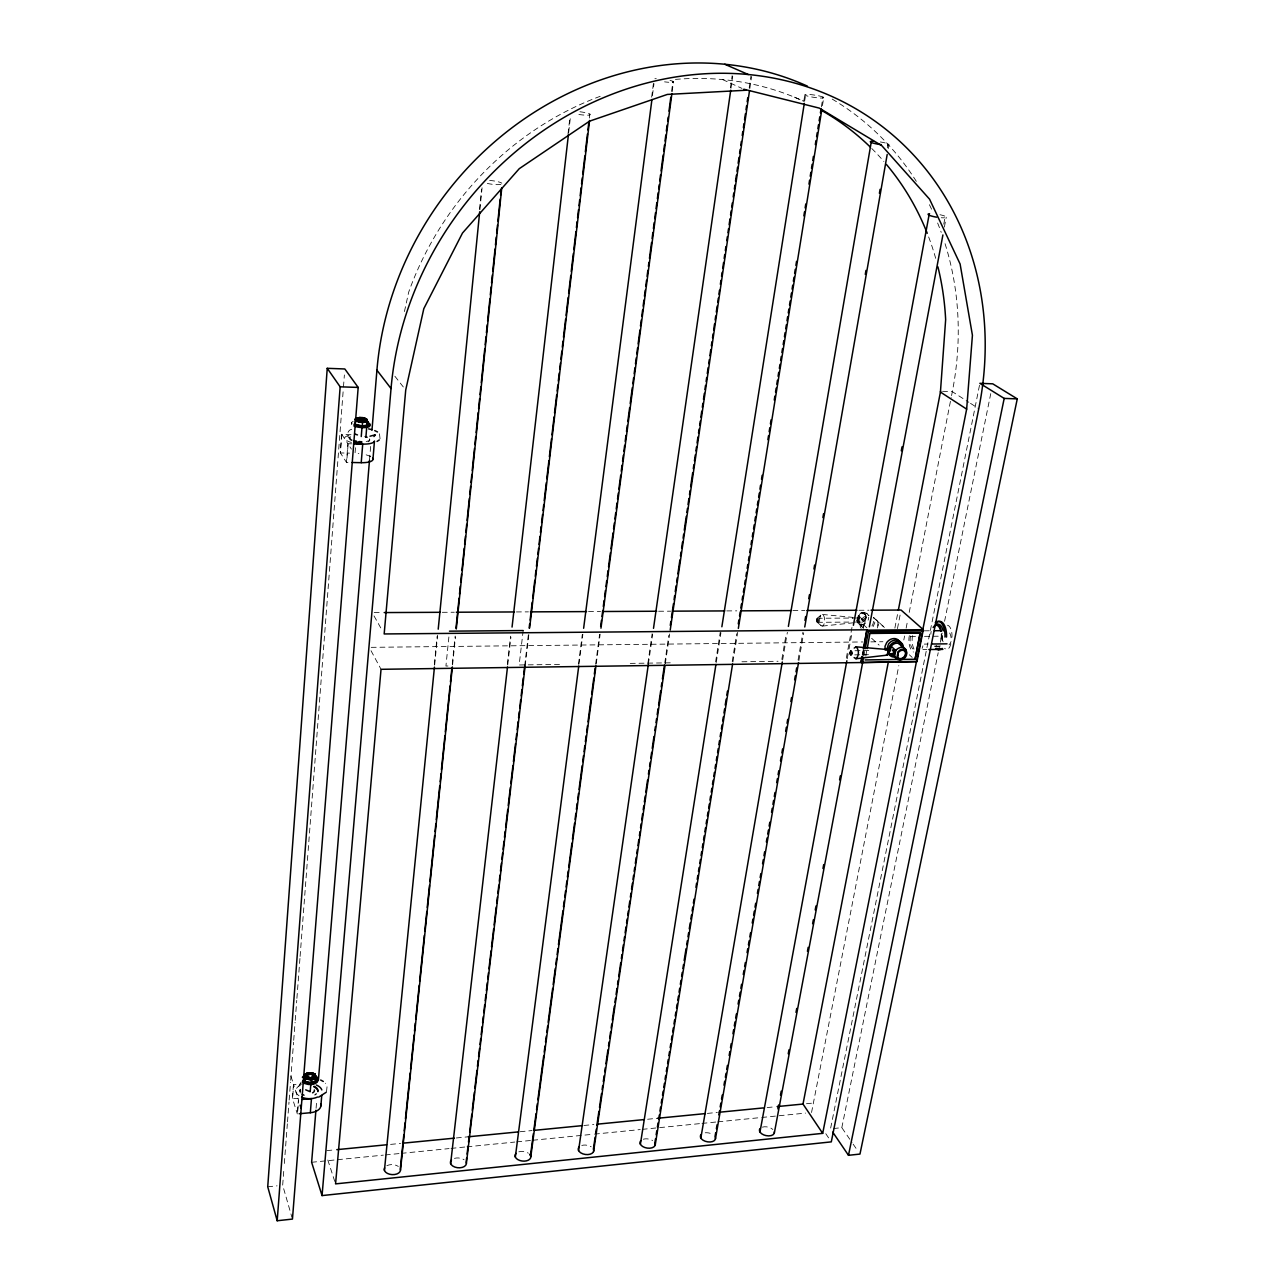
<?xml version="1.0" encoding="UTF-8"?>
<svg xmlns="http://www.w3.org/2000/svg" width="1285" height="1285" viewBox="0 0 1285 1285"><rect width="100%" height="100%" fill="white"/><g stroke="black" fill="none" stroke-linecap="round" stroke-linejoin="round"><path stroke-width="0.75" stroke-dasharray="5 3.75" d="M863.086 628.092L863.922 624.092M878.024 626.004L877.848 622.165A8.288 6.794 -46.3 0 0 873.928 618.679M878.233 623.98L877.398 627.963M283.728 1171.39L282.668 1185.268L291.904 1217.2M284.338 1163.471L287.342 1123.845M287.503 1121.853L289.013 1102.048M289.157 1100.056L290.522 1082.227M290.667 1080.251L291.888 1064.301M292.032 1062.293L293.558 1042.328M293.703 1040.32L295.084 1022.346M295.229 1020.338L296.755 1000.356M296.899 998.365L299.951 958.401M300.096 956.409L308.014 852.501M308.159 850.509L343.32 388.953M343.464 386.946L344.38 374.963M341.633 434.169L340.22 452.609L346.661 462.696L348.106 444.064L351.415 449.108M350.998 434.715L341.842 434.491L340.429 452.93L349.552 453.139M304.722 1083.769L293.639 1084.717L292.562 1098.771L298.088 1098.289M341.842 434.491L347.898 443.727L346.452 462.375L350.146 462.439M349.488 438.394L349.552 437.542M297.445 1112.151L298.425 1099.751L293.639 1084.717M297.751 1110.915L298.586 1100.281M351.592 423.841L351.672 422.685M300.16 1090.483L300.208 1089.825A8.866 5.124 2 0 0 300.337 1091.174M355.463 447.742L355.029 453.268A14.922 4.514 5.5 0 1 358.868 453.509M369.743 439.647L369.678 440.498A10.152 2.988 5.6 0 0 369.454 439.695M316.078 1108.264L316.736 1100.265M369.502 460.175L370.658 446.184M434.378 664.233L437.141 636.284M479.546 209.23L481.538 189.28M434.635 665.132L437.623 635.175M479.899 209.76L482.084 187.803M448.883 636.975L445.927 666.032L449.878 665.983M452.288 664.008L455.163 636.075M452.577 664.907L455.468 636.958M507.382 664.104L510.563 636.203M568.018 133.945L569.833 118.011M507.72 664.987L510.916 637.055M568.677 132.403L570.508 116.453M817.003 619.643L817.244 621.651M523.172 630.549L519.156 664.987L562.766 664.361M524.682 665.951L528.44 634.083M589.333 118.043L589.799 114.06M525.163 665.791L528.922 633.939M578.459 664.281L582.314 634.421M651.656 97.162L653.455 83.236M579.005 664.056L582.86 634.244M652.443 95.556L653.985 83.621M595.646 664.168L599.597 634.324M671.605 91.299L672.922 81.357M596.208 663.96L600.159 634.148M672.167 91.685L673.485 81.742M647.865 663.51L652.137 633.714M730.41 87.83L732.145 75.638M648.379 664.072L652.651 634.292M731.004 88.231L732.723 76.313M664.747 663.124L668.81 635.352M749.203 87.926L750.954 76.024M665.293 663.686L669.662 633.939M749.814 88.601L751.564 76.715M715.6 661.887L720.275 632.14M803.896 100.648L804.828 94.704M716.243 662.466L720.933 632.718M804.603 101.354L805.55 95.411M732.225 661.486L736.69 633.762M821.372 106.928L822.962 97.017M732.916 662.048L737.702 632.348M822.448 105.659L823.717 97.724A9.605 1.173 8.5 0 0 810.417 94.576A9.605 1.173 8.5 0 0 808.667 96.359A9.605 1.173 8.5 0 0 823.717 97.724M909.346 635.641L908.993 637.794A12.015 5.702 89.6 0 0 913.426 652.041M910.567 636.027L910.198 638.34A9.413 4.465 89.6 0 0 913.667 649.503M912.575 635.609L912.221 637.762A12.015 5.718 89.6 0 0 914.02 649.15M942.547 635.722L942.162 638.002A9.348 4.578 89.6 0 0 942.082 640.428M781.842 659.398L786.227 633.714M782.629 659.992L787.368 632.332M950.82 643.801L950.739 644.251A9.348 4.578 89.6 0 1 944.587 648.283M798.065 660.008L802.9 632.316M887.341 147.791L888.031 143.84M798.885 660.602L803.719 632.927M888.224 148.594L888.915 144.643M846.317 658.129L852.132 626.566M847.217 658.787L848.678 650.901M849.032 648.941L851.955 633.168M856.966 620.237L858.765 614.037A5.429 4.465 -46.4 0 1 865.64 613.989A5.429 4.465 -46.4 0 1 864.339 621.04A5.429 4.465 -46.4 0 1 857.464 621.089L856.966 620.237L857.111 621.683L861.769 626.1L862.942 619.852M857.705 619.98L859.167 614.535A4.658 3.823 -46.4 0 1 865.56 615.386L866.235 616.832A4.658 3.823 -46.4 0 1 863.408 621.651A4.658 3.823 -46.4 0 1 858.492 621.008L857.705 619.98L858.492 621.008M858.155 620.414L859.617 614.953A4.658 3.823 -46.4 0 1 866.01 615.804M862.235 654.579L862.958 650.772M862.685 654.724L863.424 650.788M862.861 655.719L863.97 649.808M943.768 224.184L945.246 216.298M863.793 656.298L864.901 650.483M944.379 227.076L946.242 217.229M865.817 656.185L866.684 650.338M894.874 628.092L897.91 612.351M897.46 628.606L900.335 613.764M811.542 1112.505L898.825 665.566M903.821 639.962L904.592 636.011M906.134 628.14L907.676 620.253M909.218 612.367L951.173 397.579M951.559 395.603L952.33 391.668A311.934 278.797 -53.1 0 0 945.053 243.684M979.491 385.307L830.512 1128.824L841.82 1127.668L852.035 1142.51M841.82 1127.668L938.195 652.716M938.596 650.756L942.178 633.087M944.571 621.314L990.751 393.644M404.438 311.564L408.678 292.177A297.622 265.947 -53 0 1 601.492 95.845M863.215 626.116L865.014 622.245A8.288 6.794 -46.3 0 1 868.162 619.482M326.502 1091.768L327.097 1086.227L325.298 1083.223M816.858 619.258L818.031 619.258L817.726 621.892M380.039 438.763L379.477 433.671M873.077 626.695L874.78 622.888L874.507 619.097A8.272 6.778 -46.3 0 0 873.639 617.539M301.22 1082.002L298.297 1087.11L300.321 1092.957M817.099 618.406L821.163 614.856M817.597 618.599L817.164 621.876M817.549 622.004L818.433 620.077L817.34 618.599M351.704 429.254C346.918 430.266 345.97 436.916 350.452 439.084M822.48 626.084L852.983 622.839M267.73 1186.794L277.062 1185.846M311.629 1162.283L335.53 1159.905M337.521 1159.696L383.332 1155.135M385.323 1154.942L399.266 1153.561M401.257 1153.352L449.059 1148.597M451.051 1148.405L464.993 1147.007M466.985 1146.814L514.787 1142.06M516.779 1141.851L530.721 1140.47M532.713 1140.261L592.449 1134.318M594.441 1134.125L640.251 1129.563M642.243 1129.354L700.004 1123.604M701.995 1123.411L715.938 1122.03M717.929 1121.821L759.756 1117.661M761.748 1117.468L805.566 1113.099M326.84 1150.621L334.807 1149.85M390.592 1144.389L400.551 1143.425M456.336 1137.964L468.302 1136.791M520.104 1131.732L532.054 1130.559M583.856 1125.483L593.815 1124.52M647.608 1119.251L657.567 1118.271M707.376 1113.404L717.351 1112.424M767.161 1107.558L775.128 1106.787M806.482 1103.719L813.389 1103.044M854.734 654.868L870.78 654.659M630.26 663.381L672.055 662.787M741.943 661.775L778.035 661.261M924.317 644.106L928.107 644.058M935.705 646.773L937.536 646.757M922.855 649.616L926.854 649.567M855.007 650.74L870.812 650.531M910.503 636.493L916.494 636.428M924.493 636.348L942.483 636.171M371.204 647.335L862.845 641.954M870.861 641.874L882.907 641.729M924.301 630.823L932.316 630.758M817.324 618.278L858.557 618.005M817.565 622.326L852.196 622.068M854.107 622.068L858.798 622.036M374.176 612.624L382.191 612.592M442.281 612.303L454.312 612.238M516.409 611.933L528.424 611.869M588.53 611.58L600.545 611.515M658.643 611.242L670.674 611.178M726.764 610.905L736.771 610.857M792.877 610.584L804.892 610.52M858.974 610.263L868.997 610.214M347.898 443.727L351.608 443.823M942.547 391.299L952.33 391.668L968.858 402.301M862.476 612.543L863.857 612.608A6.537 5.365 -46.4 0 1 868.355 615.595L868.676 617.041A6.537 5.365 -46.4 0 1 868.098 620.157M822.464 614.455L852.983 617.394A2.747 1.221 89.8 0 0 851.843 618.438M794.371 97.162L803.286 101.065M722.604 79.574L741.991 88.408M970.512 403.361L978.784 408.678M817.115 622.181L821.179 625.666M873.447 617.362L884.562 627.514M875.567 619.434L884.385 627.482M866.636 613.411L868.981 615.547M909.33 654.788L912.205 657.422M865.56 615.386L866.235 616.832M862.878 619.964L857.962 614.905M863.167 624.43L867.825 628.75M857.802 622.92L862.444 627.241M871.632 638.276L879.133 645.134M394.88 376.232L403.313 386.962M853.16 1144.164L857.705 1150.766M825.805 1133.707L829.098 1138.606M374.015 615.917L382.32 630.678M371.028 650.724L381.035 669.308M327.82 1160.002L335.562 1183.887M290.972 1076.284L293.478 1084.203L292.402 1098.257L297.317 1113.918M832.198 99.09A311.934 278.797 -53.1 0 1 917.779 183.707M929.408 204.7A311.934 278.797 -53.1 0 1 932.01 210.146M937.632 223.028A311.934 278.797 -53.1 0 1 941.214 232.376M922.919 645.793A12.015 5.718 89.6 0 1 922.084 648.379M871.76 148.498A297.622 265.947 -53 0 1 883.887 161.476M928.653 236.954A297.622 265.947 -53 0 1 935.93 259.233M675.444 79.397A297.622 265.947 -53 0 1 803.559 101.162M939.978 214.724A9.204 1.51 9.1 0 1 946.226 217.036A9.204 1.51 9.1 0 1 941.262 217.743M762.358 1127.138A7.614 4.369 12.2 0 1 772.847 1129.467M949.679 633.023A9.348 4.578 89.6 0 1 951.221 639.512M518.851 1151.826A7.919 4.803 6.8 0 1 528.36 1153.191M579.953 111.763A9.975 1.43 7.6 0 1 590.056 114.847A9.975 1.43 7.6 0 1 575.841 113.947M500.909 184.43A10.007 1.783 7.1 0 1 487.336 183.45M489.633 180.446A10.007 1.783 7.1 0 1 501.825 183.177M670.031 80.425A9.878 1.221 8 0 1 673.067 82.176A9.878 1.221 8 0 1 664.554 81.855M654.884 78.754A9.878 1.221 8 0 1 656.282 78.674M386.849 1165.72A8.144 5.011 3.5 0 1 398.334 1166.427M454.456 1158.363A8.031 4.915 5.2 0 1 464.094 1159.745M643.319 1139.217A7.742 4.594 9.7 0 1 652.619 1140.55M581.784 1145.449A7.838 4.706 8.3 0 1 591.196 1146.798M705.224 1132.776A7.678 4.481 11 0 1 712.693 1134.43M940.363 645.905A11.34 5.493 89.7 0 1 936.155 646.034M938.516 645.921A11.34 5.493 89.7 0 1 934.307 646.05M930.822 634.244A11.34 5.493 89.7 0 1 931.159 631.385M941.712 633.81A11.34 5.493 89.7 0 1 941.423 639.673M941.198 633.971A10.28 4.979 89.7 0 1 940.941 639.271M937.054 645.68A10.28 4.979 89.7 0 1 935.753 645.729M943.078 641.777A10.264 5.011 89.7 0 1 942.001 634.26M947.479 625.201A10.264 5.011 89.7 0 1 951.671 639.159M951.045 641.52A10.264 5.011 89.7 0 1 949.021 644.829M880.37 141.944A9.429 1.301 8.7 0 1 887.309 145.028M351.431 442.474A14.97 4.417 5.6 0 1 349.632 435.294M351.769 424.548A9.22 2.666 5.6 0 1 352.026 423.199M351.865 423.391A9.22 2.65 5.6 0 1 353.15 421.496M369.518 438.844A10.152 2.988 5.6 0 1 364.265 441.687M352.122 439.952A10.152 2.988 5.6 0 1 351.19 436.209M366.145 454.858A14.922 4.514 5.5 0 1 371.285 457.042M369.213 441.237A10.152 2.988 5.6 0 1 368.088 441.847M352.058 440.803A10.152 2.988 5.6 0 1 351.126 437.061M299.052 1095.8A13.091 7.565 2 0 1 300.481 1085.15M316.399 1093.471A8.866 5.124 2 0 1 314.873 1094.451M316.351 1094.129A8.866 5.124 2 0 1 314.809 1095.093M300.288 1091.816A8.866 5.124 2 0 1 300.642 1089.182M865.785 616.414A4.658 3.823 -46.4 0 1 862.942 621.233A4.658 3.823 -46.4 0 1 858.043 620.591M861.175 628.349A8.272 6.778 -46.3 0 1 860.291 626.791L860.002 623L861.705 619.193A8.272 6.778 -46.3 0 1 868.821 615.338M863.857 612.608A6.537 5.365 -46.4 0 0 858.219 615.66L857.111 621.683A6.537 5.365 -46.4 0 0 867.23 621.603M857.689 619.097A2.377 1.076 89.8 0 1 859.456 618.422A2.377 1.076 89.8 0 1 859.006 622.293A2.377 1.076 89.8 0 1 857.609 619.707M873.366 621.346A6.57 5.381 -46.3 0 1 871.921 625.923M863.488 628.188A6.57 5.381 -46.3 0 1 862.01 621.426A6.57 5.381 -46.3 0 1 868.532 616.896M852.196 618.278A2.313 1.028 89.8 0 1 852.951 617.828M816.746 619.049A2.04 0.883 89.8 0 0 817.324 622.326A2.04 0.883 89.8 0 0 818.256 619.531A2.04 0.883 89.8 0 0 816.746 619.049M857.946 618.776A2.024 0.916 89.8 0 0 858.557 622.02A2.024 0.916 89.8 0 0 859.52 619.258A2.024 0.916 89.8 0 0 857.946 618.776M820.135 616.672A5.863 2.538 89.8 0 0 821.822 626.068A5.863 2.538 89.8 0 0 824.488 618.053A5.863 2.538 89.8 0 0 820.135 616.672M858.268 618.567A2.377 1.076 89.8 0 0 858.974 622.374A2.377 1.076 89.8 0 0 860.099 619.113A2.377 1.076 89.8 0 0 858.268 618.567"/><path stroke-width="1.5" d="M888.465 652.668L888.401 651.222M889.493 651.977L888.337 654.418M894.264 653.214L894.296 651.35M886.634 649.905L888.529 643.994A8.481 6.875 -46.1 0 1 895.822 640.042A8.481 6.875 -46.1 0 1 901.604 643.849L901.99 645.712M327.241 368.313L267.73 1186.794L277.191 1220.75L292.45 1219.08L358.178 387.427L344.83 368.972L327.241 368.313L340.156 386.817L277.191 1220.75M871.005 610.198L901.058 610.054L923.305 629.682L916.928 661.759L381.035 669.308L335.562 1183.887L822.689 1133.354L966.657 409.128L972.424 335.257L960.104 264.003L929.569 199.191L881.831 145.703L819.316 108.117L743.79 89.211M311.998 1072.959L315.05 1074.18L315.901 1078.26L311.404 1080.139L307.211 1078.292L304.095 1075.111L306.73 1073.409L311.998 1072.959L304.095 1075.111L305.091 1081.328L311.195 1082.709L315.692 1080.813L315.05 1074.18C312.191 1072.108 304.368 1071.77 304.914 1076.91L307.163 1078.934L311.195 1079.512L314.616 1078.308L315.5 1075.368C313.138 1071.562 307.035 1072.284 304.095 1075.111L305.091 1081.328M355.383 424.58L355.206 419.247C369.18 426.299 370.594 414.348 355.383 418.348L359.912 417.577L365.727 418.637L367.157 419.569L367.446 425.142L362.402 425.881L355.383 424.58L354.628 423.472M304.481 1079.496L304.69 1076.926M304.914 1076.91L305.155 1074.726L304.834 1076.107M357.037 418.589L357.101 417.737C361.133 418.155 369.727 417.095 366.835 423.857L367.446 425.142M357.519 419.681L359.495 418.3L364.828 419.52L357.439 419.392L360.973 420.837M358.403 420.259L357.648 418.765M306.73 1073.409L305.75 1074.629M306.97 1075.593L310.472 1073.955L312.705 1074.662L313.395 1076.204M362.402 425.881L362.402 422.123L359.238 421.785L355.206 419.247M360.009 420.709L358.419 419.89M313.492 1076.027L310.825 1077.954L307.292 1076.557M308.095 1074.356L311.291 1074.356L313.411 1075.818M308.416 1079.336L304.963 1076.268L305.284 1078.774L311.404 1080.139L314.954 1077.328L315.5 1075.449L314.279 1073.907L315.435 1075.995M309.139 1077.842L307.757 1076.975M361.936 420.902L364.731 420.066M361.246 436.531L362.049 426.668M362.402 422.123L367.173 419.633L366.803 423.793M362.691 427.6L362.788 426.427M363.687 420.436L364.908 419.81M310.825 1077.954L313.315 1076.509M310.199 1091.736L310.777 1084.717M311.195 1082.709L311.243 1078.854L305.284 1078.774L306.167 1077.729L305.284 1078.774M351.978 462.488L361.214 462.68L362.723 444.096L353.455 443.871M364.715 420.436L364.828 419.52M311.42 1084.508L311.5 1083.624M365.229 421.962L365.293 421.095L367.719 421.769L367.108 420.484L363.912 422.106M365.647 419.504L365.727 418.637L366.562 419.344L364.442 419.087M366.562 419.954L366.627 419.103M299.164 1113.758L310.327 1112.73L311.468 1098.595L302.152 1099.43M313.299 1076.782L313.444 1075.545M313.685 1078.886L315.307 1076.942M365.904 437.269L366.691 427.407M314.841 1076.734L315.05 1074.18L313.187 1074.003M315.917 1110.272L311.629 1162.283L322.053 1195.58L831.299 1141.867L978.784 408.678A319.837 283.792 -52.5 0 0 731.47 73.438A319.837 283.792 -52.5 0 0 391.042 388.552L322.053 1195.58M318.391 1080.267L369.502 460.175M371.975 430.17L376.923 370.176A311.934 278.797 -53.1 0 1 807.398 86.143M372.939 459.468L374.465 440.996A14.97 4.417 5.6 0 1 354.965 443.293M320.881 1105.983L321.748 1095.43M384.424 1170.426L434.442 667.124M438.217 629.184L479.69 211.768M403.795 1134.88L400.31 1168.788A8.144 5.011 3.5 0 1 392.07 1174.618A8.144 5.011 3.5 0 1 384.601 1167.824M404.213 1130.88L405.032 1122.913M405.434 1118.914L410.172 1073.023M410.574 1069.04L414.075 1035.116M414.477 1031.132L415.312 1023.149M415.714 1019.15L419.215 985.242M419.617 981.242L424.339 935.352M424.757 931.368L426.813 911.418M427.23 907.419L429.479 885.477M429.897 881.494L434.619 835.603M435.037 831.604L435.856 823.621M436.258 819.637L439.759 785.713M440.177 781.73L440.996 773.747M441.397 769.763L444.899 735.839M445.301 731.856L450.039 685.965M450.441 681.966L451.886 668.007M455.998 628.092L459.082 598.167M459.484 594.184L460.303 586.201M460.721 582.217L461.54 574.234M461.958 570.235L464.206 548.293M464.624 544.294L465.443 536.327M465.861 532.327L466.68 524.344M467.081 520.361L469.346 498.419M469.764 494.42L470.583 486.437M471.001 482.453L471.82 474.47M472.221 470.487L474.486 448.529M474.904 444.546L475.723 436.563M476.125 432.563L478.181 412.613M478.598 408.63L479.626 398.655M480.028 394.656L480.863 386.689M481.265 382.689L484.766 348.765M485.168 344.782L485.987 336.798M486.405 332.815L487.224 324.832M487.641 320.848L489.906 298.891M490.308 294.907L491.127 286.924M491.545 282.925L492.364 274.958M492.781 270.958L495.03 249.017M495.448 245.017L496.267 237.05M496.685 233.051L497.504 225.068M497.905 221.084L500.17 199.127M500.588 195.143L501.198 189.152M400.502 1170.105L452.368 666.915M456.287 628.975L501.776 187.674M450.633 1163.648L507.495 666.979M512.056 627.08L568.452 134.395M466.616 1158.074L466.15 1162.058A8.031 4.915 5.2 0 1 457.283 1167.679A8.031 4.915 5.2 0 1 451.501 1159.969M467.081 1154.091L468.029 1146.124M468.495 1142.14L469.202 1136.165M469.667 1132.181L471.788 1114.24M472.254 1110.256L474.374 1092.33M474.84 1088.347L476.96 1070.405M477.426 1066.421L478.132 1060.446M478.598 1056.463L479.546 1048.496M480.012 1044.512L480.718 1038.537M481.184 1034.553L482.132 1026.586M482.598 1022.603L483.305 1016.612M483.77 1012.628L484.718 1004.661M485.184 1000.678L485.891 994.702M486.356 990.719L487.304 982.752M487.77 978.768L488.477 972.793M488.942 968.794L491.063 950.868M491.529 946.884L493.649 928.959M494.115 924.975L496.235 907.033M496.701 903.05L497.407 897.075M497.889 893.091L498.821 885.124M499.287 881.141L499.993 875.165M500.475 871.166L501.407 863.199M501.873 859.215L502.58 853.24M503.061 849.257L503.993 841.289M504.459 837.306L505.166 831.331M505.647 827.347L507.752 809.405M508.234 805.422L510.338 787.496M510.82 783.513L512.924 765.571M513.406 761.587L515.51 743.662M515.992 739.678L516.682 733.703M517.164 729.719L518.096 721.736M518.578 717.753L519.268 711.778M519.75 707.794L520.682 699.827M521.164 695.844L521.855 689.868M522.336 685.885L523.268 677.918M523.75 673.918L524.441 667.943M529.147 628.108L529.613 624.108M530.095 620.125L532.199 602.199M532.681 598.216L534.785 580.29M535.267 576.306L535.973 570.315M536.439 566.332L537.371 558.365M537.853 554.381L538.56 548.406M539.025 544.422L539.957 536.455M540.439 532.472L541.146 526.497M541.611 522.497L542.543 514.53M543.025 510.547L543.732 504.571M544.197 500.588L546.318 482.662M546.784 478.679L548.904 460.737M549.37 456.753L551.49 438.827M551.956 434.844L554.076 416.902M554.542 412.919L556.662 394.993M557.128 391.009L557.835 385.034M558.3 381.051L559.248 373.068M559.714 369.084L560.421 363.109M560.886 359.125L561.834 351.158M562.3 347.175L563.007 341.2M563.472 337.216L565.593 319.274M566.059 315.291L568.179 297.365M568.645 293.382L570.765 275.44M571.231 271.456L573.351 253.53M573.817 249.547L575.937 231.621M576.403 227.622L577.11 221.646M577.575 217.663L578.523 209.696M578.989 205.712L579.696 199.737M580.161 195.754L581.109 187.787M581.575 183.803L582.282 177.812M582.747 173.828L584.868 155.903M585.334 151.919L587.454 133.993M587.92 130.01L588.867 122.027M466.407 1163.359L525.163 665.791M529.629 627.979L589.558 120.469M850.108 652.073L850.349 654.515M850.172 652.635L851.039 650.788L851.345 654.242M851.714 653.647L851.73 652.041M888.208 654.017L888.272 652.619M515.333 1157.03L578.748 666.048M583.631 628.285L651.929 99.523M894.183 652.555L894.119 653.776M530.48 1155.488L533.387 1133.611M533.917 1129.627L536.022 1113.709M536.552 1109.742L537.339 1103.767M537.869 1099.783L543.667 1056.029M544.197 1052.046L545.001 1046.086M545.515 1042.103L546.318 1036.144M546.832 1032.16L547.635 1026.185M548.165 1022.217L552.646 988.39M553.176 984.422L555.281 968.505M555.811 964.521L556.598 958.562M557.128 954.578L557.915 948.619M558.445 944.636L562.926 910.824M563.456 906.841L564.243 900.881M564.774 896.898L565.561 890.923M566.091 886.955L566.894 880.98M567.408 877.012L568.211 871.037M568.741 867.054L571.905 843.185M572.419 839.217L574.54 823.299M575.07 819.316L575.857 813.357M576.387 809.373L577.174 803.414M577.704 799.431L578.491 793.455M579.021 789.488L582.185 765.619M582.715 761.636L583.502 755.676M584.033 751.693L584.82 745.718M585.35 741.75L586.137 735.775M586.667 731.808L587.47 725.832M587.984 721.849L591.148 697.98M591.678 694.012L593.798 678.095M594.329 674.111L595.116 668.152M600.657 626.373L601.444 620.414M601.974 616.431L602.761 610.455M603.291 606.488L604.078 600.513M604.609 596.545L605.396 590.57M605.926 586.586L606.713 580.627M607.243 576.644L608.03 570.685M608.56 566.701L610.407 552.775M610.937 548.807L613.057 532.889M613.571 528.906L614.375 522.947M614.889 518.963L615.692 512.988M616.222 509.021L617.009 503.045M617.539 499.078L618.326 493.103M618.856 489.119L620.703 475.209M621.233 471.226L622.02 465.25M622.55 461.283L623.337 455.308M623.867 451.34L624.655 445.365M625.185 441.381L625.972 435.422M626.502 431.439L627.289 425.48M627.819 421.496L629.666 407.57M630.196 403.586L632.3 387.685M632.83 383.701L633.617 377.742M634.148 373.758L634.951 367.783M635.465 363.816L636.268 357.84M636.798 353.873L637.585 347.898M638.115 343.914L639.962 329.988M640.476 326.021L641.279 320.045M641.809 316.078L642.596 310.103M643.126 306.119L643.913 300.16M644.444 296.176L645.231 290.217M645.761 286.234L646.548 280.275M647.078 276.291L647.865 270.316M648.395 266.348L648.925 262.365M649.455 258.381L651.559 242.48M652.089 238.496L652.876 232.521M653.406 228.553L654.193 222.578M654.724 218.611L655.527 212.635M656.041 208.652L656.844 202.693M657.358 198.709L658.161 192.75M658.691 188.766L659.205 184.783M659.735 180.816L660.538 174.84M661.052 170.873L663.172 154.955M663.702 150.971L664.49 145.012M665.02 141.029L665.807 135.053M666.337 131.086L667.124 125.111M667.654 121.143L668.184 117.16M668.971 111.185L670.818 97.275M530.801 1156.757L595.951 665.951M600.962 628.188L671.894 93.66M578.555 1150.573L648.379 664.072M653.503 628.333L730.731 90.207M595.132 1137.161L593.381 1149.047A7.838 4.706 8.3 0 1 585.334 1154.476A7.838 4.706 8.3 0 1 579.069 1147.007M595.71 1133.193L596.288 1129.226M596.866 1125.258L598.906 1111.364M599.501 1107.397L601.525 1093.519M602.119 1089.552L602.697 1085.584M603.275 1081.617L604.159 1075.673M604.737 1071.706L605.315 1067.739M605.894 1063.771L607.933 1049.877M608.528 1045.91L609.106 1041.942M609.684 1037.975L610.568 1032.032M611.146 1028.064L611.724 1024.097M612.303 1020.129L614.342 1006.251M614.937 1002.284L615.515 998.316M616.093 994.349L616.977 988.39M617.555 984.422L618.133 980.471M618.711 976.504L620.751 962.61M621.346 958.642L621.924 954.675M622.502 950.707L623.386 944.764M623.964 940.797L624.542 936.829M625.12 932.862L626.004 926.919M626.582 922.951L627.16 918.984M627.755 915.016L628.333 911.049M628.911 907.082L629.779 901.122M630.373 897.155L630.951 893.187M631.529 889.22L632.413 883.277M632.991 879.309L633.569 875.342M634.148 871.375L634.742 867.407M635.32 863.44L636.187 857.497M636.782 853.529L637.36 849.562M637.938 845.594L638.822 839.635M639.4 835.668L639.978 831.7M640.556 827.749L641.151 823.781M641.729 819.814L642.596 813.855M643.191 809.887L643.769 805.92M644.347 801.952L645.231 796.009M645.809 792.042L647.56 780.14M648.427 774.196L649.005 770.229M649.6 766.262L650.178 762.294M650.756 758.327L651.64 752.367M652.218 748.4L653.969 736.498M654.836 730.555L655.414 726.587M656.009 722.62L656.587 718.652M657.165 714.685L658.032 708.742M658.627 704.774L660.667 690.88M661.245 686.913L661.823 682.945M662.401 678.978L664.441 665.1M670.272 625.426L670.85 621.474M671.445 617.507L673.485 603.613M674.063 599.645L674.641 595.678M675.219 591.71L676.103 585.767M676.681 581.8L677.259 577.832M677.854 573.865L679.893 559.987M680.472 556.019L681.05 552.052M681.628 548.085L682.512 542.125M683.09 538.158L683.668 534.191M684.262 530.223L686.286 516.345M686.881 512.378L687.459 508.41M688.037 504.443L688.921 498.5M689.499 494.532L690.077 490.565M690.655 486.597L692.695 472.703M693.29 468.752L693.868 464.785M694.446 460.817L695.33 454.858M695.908 450.89L696.486 446.923M697.064 442.956L697.948 437.012M698.526 433.045L699.104 429.078M699.699 425.11L700.277 421.143M700.855 417.175L701.738 411.232M702.317 407.265L702.895 403.297M703.473 399.33L704.357 393.371M704.935 389.403L705.513 385.436M706.108 381.468L706.686 377.501M707.264 373.533L708.147 367.59M708.726 363.623L709.304 359.655M709.882 355.688L710.766 349.745M711.344 345.777L711.922 341.81M712.516 337.843L713.095 333.875M713.673 329.908L714.54 323.949M715.135 319.981L715.713 316.014M716.291 312.062L717.175 306.103M717.753 302.136L718.331 298.168M718.909 294.201L719.504 290.233M720.371 284.29L720.949 280.323M721.544 276.355L722.122 272.388M722.7 268.42L723.583 262.477M724.162 258.51L724.74 254.542M725.318 250.575L725.913 246.608M726.78 240.648L727.358 236.681M727.952 232.713L728.531 228.746M729.109 224.779L729.992 218.835M730.571 214.868L731.149 210.901M731.727 206.933L732.322 202.966M733.189 197.023L733.767 193.055M734.361 189.088L734.94 185.12M735.518 181.153L736.401 175.194M736.98 171.226L737.558 167.259M738.136 163.291L739.02 157.348M739.598 153.381L740.176 149.413M740.77 145.446L741.349 141.478M742.216 135.535L742.794 131.568M743.389 127.6L743.967 123.633M744.545 119.666L745.428 113.706M746.007 109.739L746.585 105.788M747.163 101.82L747.758 97.853M593.59 1151.521L665.004 665.678M670.24 629.971L749.524 90.593M640.38 1144.244L715.938 664.441M721.865 626.775L804.298 103.346M655.511 1138.799L654.868 1142.767A7.742 4.594 9.7 0 1 647.206 1148.099A7.742 4.594 9.7 0 1 640.717 1140.743M656.137 1134.848L656.78 1130.88M657.406 1126.929L658.048 1122.961M658.691 1118.994L659.317 1115.043M659.96 1111.075L660.602 1107.108M661.229 1103.156L661.871 1099.189M662.514 1095.238L663.14 1091.27M663.783 1087.303L664.425 1083.351M665.052 1079.384L665.694 1075.433M666.321 1071.465L666.963 1067.498M667.606 1063.546L668.232 1059.579M668.875 1055.628L669.517 1051.66M670.144 1047.693L670.786 1043.741M671.429 1039.774L672.055 1035.806M672.697 1031.855L673.324 1027.888M673.966 1023.936L674.609 1019.969M675.235 1016.001L675.878 1012.05M676.52 1008.082L677.147 1004.131M677.789 1000.164L678.432 996.196M679.058 992.245L679.701 988.277M680.343 984.326L680.97 980.359M681.612 976.391L682.239 972.44M682.881 968.472L683.524 964.521M684.15 960.554L686.062 948.667M686.704 944.7L687.346 940.748M687.973 936.781L688.615 932.83M689.258 928.862L690.206 922.919M690.848 918.968L691.475 915M692.117 911.033L692.76 907.082M693.386 903.114L694.029 899.147M695.94 887.276L696.566 883.309M697.209 879.342L697.851 875.39M698.478 871.423L699.12 867.471M699.763 863.504L700.389 859.536M701.032 855.585L701.674 851.618M702.301 847.666L702.943 843.699M703.57 839.731L704.212 835.78M704.855 831.813L705.481 827.861M706.124 823.894L706.766 819.926M707.392 815.975L708.035 812.008M708.678 808.04L709.304 804.089M709.946 800.121L710.573 796.17M711.215 792.202L711.858 788.235M712.484 784.284L713.127 780.316M713.769 776.365L714.396 772.397M715.038 768.43L715.681 764.479M716.307 760.511L716.95 756.56M717.592 752.592L718.219 748.625M718.861 744.674L719.488 740.706M720.13 736.739L720.773 732.787M721.399 728.82L722.041 724.868M722.684 720.901L723.31 716.934M723.953 712.982L724.595 709.015M725.222 705.063L726.186 699.12M726.812 695.153L727.455 691.185M738.281 623.851L738.907 619.9M739.55 615.933L740.192 611.965M740.819 608.014L741.461 604.046M742.104 600.079L742.73 596.128M743.372 592.16L744.015 588.209M744.641 584.241L745.284 580.274M745.926 576.322L746.553 572.355M747.195 568.404L747.822 564.436M748.464 560.469L749.107 556.517M749.733 552.55L750.376 548.599M751.018 544.631L751.645 540.664M752.287 536.712L752.93 532.745M753.556 528.794L754.199 524.826M754.841 520.859L755.468 516.907M756.11 512.94L756.736 508.972M757.379 505.021L758.022 501.054M758.648 497.102L759.29 493.135M759.933 489.167L760.559 485.216M761.523 479.273L762.15 475.305M767.884 439.663L768.526 435.695M769.153 431.744L769.795 427.776M770.438 423.809L771.064 419.858M774.261 400.053L774.887 396.085M775.53 392.118L776.156 388.166M776.799 384.199L777.441 380.248M778.067 376.28L778.71 372.313M779.352 368.361L779.979 364.394M780.621 360.442L781.264 356.475M781.89 352.508L782.533 348.556M783.175 344.589L783.802 340.637M784.444 336.67L785.071 332.703M785.713 328.751L786.356 324.784M786.982 320.832L787.625 316.865M788.267 312.898L788.894 308.946M789.536 304.979L790.179 301.011M790.805 297.06L791.448 293.092M792.09 289.141L792.716 285.174M793.359 281.206L793.985 277.255M794.628 273.287L795.27 269.336M795.897 265.369L796.539 261.401M803.864 215.848L804.49 211.896M805.133 207.929L805.775 203.978M808.956 184.157L809.598 180.205M810.225 176.238L810.867 172.286M811.51 168.319L812.136 164.351M812.779 160.4L813.405 156.433M815.316 144.546L815.959 140.595M816.601 136.628L817.228 132.676M817.87 128.709L818.513 124.741M819.139 120.79L819.782 116.823M820.424 112.871L821.051 108.904M655.189 1145.192L732.595 664.04M738.345 628.397L821.806 109.61M700.839 1138.06L782.292 661.968M788.38 626.421L871.182 142.426A9.429 1.301 8.7 0 1 873.607 141.221M715.697 1132.663L715.006 1136.615A7.678 4.481 11 0 1 707.714 1141.867A7.678 4.481 11 0 1 701.016 1134.623M716.387 1128.712L717.078 1124.744M718.797 1114.866L719.488 1110.915M720.178 1106.947L720.869 1102.996M721.544 1099.044L722.234 1095.093M723.969 1085.199L724.66 1081.247M725.35 1077.28L726.025 1073.328M726.716 1069.377L727.406 1065.426M729.141 1055.531L729.816 1051.58M730.506 1047.628L731.197 1043.661M732.932 1033.783L733.623 1029.831M734.297 1025.864L734.988 1021.912M735.679 1017.961L736.369 1014.01M738.088 1004.115L738.779 1000.164M739.469 996.196L740.16 992.245M740.851 988.293L741.541 984.342M743.26 974.448L743.951 970.496M744.641 966.545L745.332 962.577M747.051 952.699L747.741 948.748M748.432 944.78L749.123 940.829M749.814 936.877L750.504 932.926M752.223 923.032L752.914 919.08M753.604 915.113L754.295 911.161M754.986 907.21L755.676 903.259M757.395 893.364L758.086 889.413M758.776 885.461L759.467 881.494M760.158 877.543L760.848 873.591M762.567 863.697L763.258 859.745M763.949 855.794L764.639 851.843M766.358 841.948L767.049 837.997M767.739 834.029L768.43 830.078M769.121 826.127L769.811 822.175M771.53 812.281L772.221 808.329M772.911 804.378L773.602 800.41M774.293 796.459L774.984 792.508M776.702 782.613L777.393 778.662M778.084 774.71L778.774 770.759M780.493 760.865L781.184 756.913M781.874 752.946L782.565 748.994M785.665 731.197L786.356 727.246M787.046 723.294L787.721 719.327M790.837 701.53L791.528 697.578M794.628 679.781L795.319 675.83M795.993 671.862L796.684 667.911M804.956 620.446L805.647 616.495M808.747 598.698L809.438 594.746M813.919 569.03L814.61 565.079M822.882 517.614L823.573 513.663M865.287 274.364L865.962 270.412M879.406 193.28L880.096 189.329M715.424 1139.008L798.547 662.578M804.747 627L887.18 154.521M759.965 1132.021L846.863 660.763M853.401 625.281L929.023 215.141A9.204 1.51 9.1 0 1 929.553 213.695M860.805 662.209L861.882 656.49M863.311 648.861L866.893 629.795L384.167 633.955L405.723 390.014L423.809 308.673L462.488 233.051L519.252 168.688L589.526 121.175L667.317 94.431L746.023 90.239M862.315 656.699L861.207 662.594L916.51 661.389M863.793 648.829L866.893 629.795M777.891 1108.923L778.63 1104.988M780.477 1095.125L781.216 1091.19M788.235 1053.748L788.974 1049.813M795.993 1012.371L796.732 1008.436M807.446 951.285L808.185 947.35M812.618 923.706L813.357 919.755M815.204 909.909L815.943 905.973M822.962 868.532L823.701 864.596M839.587 779.85L840.326 775.915M901.283 450.794L902.022 446.843M774.341 1132.952L862.685 662.289M862.717 662.016L863.424 658.209M865.223 648.668L868.451 631.497L867.295 630.164L923.305 629.682L922.63 630.999L868.451 631.497M869.351 626.839L942.901 234.962M867.23 648.636L869.881 633.36L920.253 633.071L915.065 659.237L865.094 659.944M890.28 650.901L891.244 646.162M822.689 1133.354L803.013 1104.056L888.433 661.518M898.295 610.391L940.588 391.234M906.439 653.503A6.778 5.477 -46 0 0 903.13 647.576A6.778 5.477 -46 0 0 895.79 650.547L894.585 656.747L897.348 658.37A5.638 4.562 -46 0 0 904.431 658.257A5.638 4.562 -46 0 0 905.845 650.981A5.638 4.562 -46 0 0 898.761 651.077L896.85 657.47M897.476 655.125L898.119 651.8L897.958 657.84A4.835 3.919 -46 0 0 904.881 656.828L905.909 655.093M920.06 632.895L915.065 659.237M848.486 1155.311L1004.195 398.414L979.877 383.332L992.743 383.829L1017.27 398.88L859.97 1154.075L848.486 1155.311L832.744 1132.133M373.983 436.547L375.349 434.812L369.984 436.225M851.843 653.519L851.232 654.772M888.192 653.214L887.373 655.109L856.003 658.739L854.139 657.567M888.224 649.391L889.991 645.488A8.497 6.891 -46.1 0 1 897.283 641.52A8.497 6.891 -46.1 0 1 903.082 645.343L903.467 647.206M850.734 651.463L850.991 654.595M851.746 653.904L850.766 654.932L850.22 653.535M887.662 650.885L888.626 649.969L889.22 651.093M892.449 650.836L893.621 649.889M893.991 653.551L893.396 654.724L892.706 653.953M897.492 657.422A4.835 3.919 -46 0 0 904.431 656.41L905.074 655.334A4.835 3.919 -46 0 0 904.447 650.708A4.835 3.919 -46 0 0 899.741 650.451M854.236 648.074L856.131 646.837L887.437 649.535L888.288 651.993M887.935 650.74L888.851 650.451M887.742 653.647L887.357 654.659M893.83 653.937L892.914 654.226M326.181 1092.298L318.744 1097.101M898.584 652.218L899.163 651.591A4.835 3.919 -46 0 1 904.495 650.82A4.835 3.919 -46 0 1 905.523 655.768L905.074 655.334M377.035 441.446L379.316 439.936M850.638 651.238L851.859 652.17M856.003 658.739C859.119 656.025 859.263 649.551 856.131 646.837M367.719 421.769L366.643 420.677L367.719 421.769L362.675 422.492L362.482 421.255L355.656 421.207L356.652 420.179L355.656 421.207L362.675 422.492L365.293 421.095M315.901 1078.26L314.954 1077.328L315.901 1078.26L308.464 1078.677M313.749 1078.227L311.243 1078.854L311.404 1080.139M336.798 1149.657L386.608 1144.774M402.542 1143.216L454.344 1138.157M468.302 1136.791L518.112 1131.924M534.046 1130.366L581.864 1125.676M597.798 1124.118L643.624 1119.637M657.567 1118.271L705.385 1113.597M719.343 1112.232L763.178 1107.943M777.12 1106.578L803.013 1104.056M893.171 649.889C896.577 649.487 894.055 657.534 892.545 653.583M893.187 650.258L894.023 651.029M887.373 655.109L886.473 654.563M931.898 644.01L947.029 643.833M928.862 649.535L942.901 649.375M449.477 631.16L523.172 630.549M934.323 630.742L940.347 630.678M920.253 633.071L869.881 633.36M310.841 1077.665L309.155 1077.553M384.183 612.576L440.289 612.303M456.303 612.222L514.402 611.949M530.432 611.869L586.522 611.596M602.553 611.515L656.651 611.242M672.665 611.162L724.756 610.921M740.786 610.841L790.869 610.584M806.9 610.503L856.983 610.263M340.156 386.817L358.178 387.427M1004.195 398.414L1017.27 398.88M361.968 420.532L360.041 420.34M308.978 1072.814L312.014 1073.505M357.792 421.464L359.238 421.785M368.586 428.885L371.911 429.64M304.095 1075.111L305.107 1075.368M309.669 1091.495L305.701 1089.841M355.013 434.089L357.487 434.924M374.722 430.603L377.517 431.953M724.772 64.25L748.32 74.53M359.302 420.934L362.675 422.492M320.656 1080.026L323.322 1081.456M893.444 649.889L894.135 651.495M887.405 649.985L888.096 650.869M966.657 409.128L940.427 392.07L945.648 319.692A297.622 265.947 -53 0 0 937.921 266.846M307.741 1077.264L307.019 1076.091M898.504 643.319L906.23 650.419M891.18 646.275L895.79 650.547M891.131 653.519L894.585 656.747A6.778 5.477 -46 0 0 903.821 657.888M376.923 370.176L391.042 388.552M893.059 654.242L892.738 653.246M889.124 650.419L889.332 651.559M300.144 1105.196L301.188 1108.473M887.63 653.76L887.501 653.23A8.465 6.875 -46.1 0 0 889.156 653.792M885.253 650.178L884.996 646.387L886.746 642.5A8.465 6.875 -46.1 0 1 894.039 638.549A8.465 6.875 -46.1 0 1 899.805 642.355M774.341 1131.796A7.614 4.369 12.2 0 1 765.924 1135.587A7.614 4.369 12.2 0 1 759.997 1128.615M936.636 217.181A9.204 1.51 9.1 0 1 929.023 215.157M529.661 1154.267A7.919 4.803 6.8 0 1 528.119 1160.291A7.919 4.803 6.8 0 1 517.951 1159.664A7.919 4.803 6.8 0 1 516.008 1153.416M881.301 144.675A9.429 1.301 8.7 0 1 871.198 142.426M942.483 648.475A14.151 6.875 89.7 0 1 937.231 648.62M936.861 622.534A14.151 6.875 89.7 0 1 943.736 624.06A14.151 6.875 89.7 0 1 946.547 637.071M821.436 110.333A297.622 265.947 -53 0 1 870.347 147.116M886.441 164.464A297.622 265.947 -53 0 1 927.24 233.292M935.4 624.301A11.34 5.493 89.7 0 1 941.311 630.951M933.135 627.482A10.28 4.979 89.7 0 1 940.829 631.369M935.865 625.12A11.34 5.493 89.7 0 1 943.158 630.935M940.925 648.491A14.167 6.875 89.7 0 1 935.657 648.636M935.303 622.534A14.167 6.875 89.7 0 1 942.162 624.06A14.167 6.875 89.7 0 1 944.989 637.087M358.868 426.331A6.136 1.767 5.6 0 1 357.439 425.994M367.381 423.263A7.389 2.12 5.6 0 1 367.847 424.933L367.028 425.367A7.389 2.12 5.6 0 1 360.475 425.753A7.389 2.12 5.6 0 1 354.291 424.018M367.558 423.632A9.22 2.666 5.6 0 1 366.9 427.359A9.22 2.666 5.6 0 1 353.921 425.994M367.655 422.476A9.22 2.65 5.6 0 1 366.996 426.186A9.22 2.65 5.6 0 1 354.017 424.821M372.602 458.263A14.922 4.514 5.5 0 1 361.214 462.68M359.125 441.558A10.152 2.988 5.6 0 0 361.776 441.735L361.711 442.586A10.152 2.988 5.6 0 1 354.066 441.494M356.523 441.189A10.152 2.988 5.6 0 1 354.13 440.643M365.133 436.579A10.152 2.988 5.6 0 1 367.141 437.253M317.588 1097.021A13.091 7.565 2 0 1 301.606 1097.197M316.319 1085.006A13.091 7.565 2 0 1 321.828 1089.937M315.773 1077.569A6.457 3.694 2.1 0 1 316.062 1080.396L315.307 1081.247A6.457 3.694 2.1 0 1 306.344 1082.018A6.457 3.694 2.1 0 1 304.641 1076.83M314.343 1081.761A5.365 3.068 2.1 0 1 312.239 1082.741M308.143 1082.789A5.365 3.068 2.1 0 1 306.89 1082.388M314.311 1089.953A5.349 3.084 2 0 1 312.56 1092.844M317.138 1078.083A8.063 4.626 2.1 0 1 313.411 1084.187A8.063 4.626 2.1 0 1 302.634 1081.761M314.488 1075.336A8.063 4.626 2.1 0 1 315.227 1082.677A8.063 4.626 2.1 0 1 302.714 1080.878M302.377 1077.328A8.063 4.626 2.1 0 1 304.722 1075.417M314.022 1086.307A8.866 5.124 2 0 1 317.893 1090.997M303.999 1095.206A8.866 5.124 2 0 1 302.28 1094.274M313.974 1086.949A8.866 5.124 2 0 1 317.845 1091.64M320.656 1104.008A13.043 7.63 1.9 0 1 310.327 1112.73M890.923 655.318A8.481 6.875 -46.1 0 1 887.919 653.358M894.28 657.053A8.497 6.891 -46.1 0 1 888.481 653.262M889.67 650.965A6.762 5.477 -46.1 0 1 895.388 643.351A6.762 5.477 -46.1 0 1 901.893 647.64M893.075 655.27A6.762 5.477 -46.1 0 1 890.698 653.712M359.912 417.577L359.848 418.428L359.912 417.577"/></g></svg>
